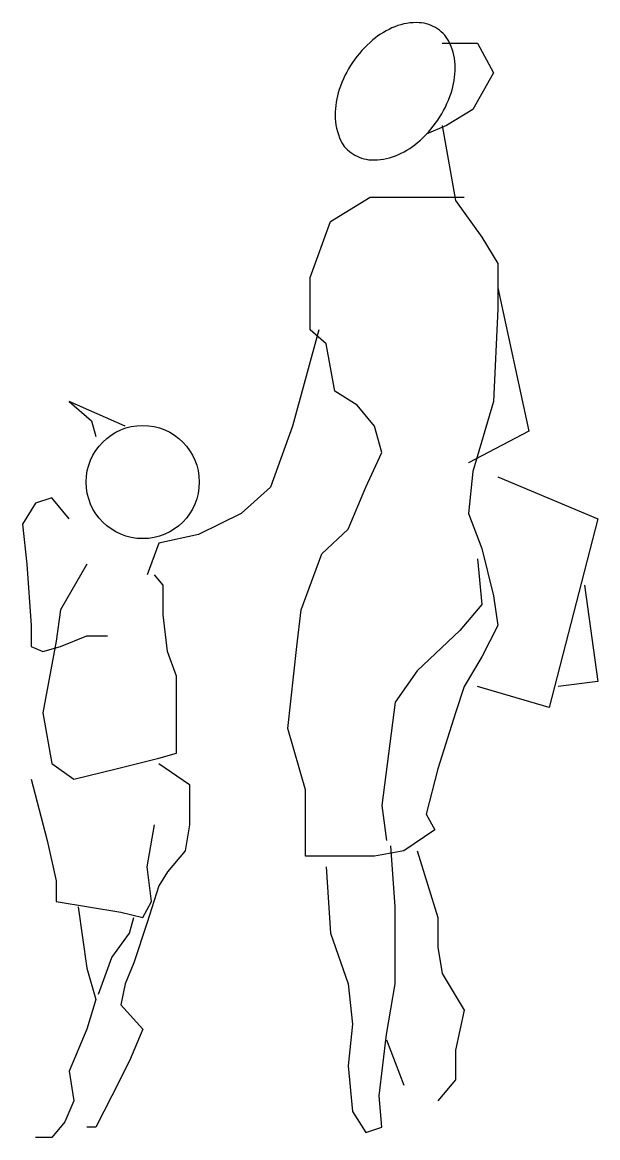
# Model space of a CAD drawing. Extents: x -0.32 to 0.53, y 0 to 1.65.
import ezdxf

# ---------------------------------------------------------------- set-up
doc = ezdxf.new("R2010")
doc.units = 0
doc.header["$LTSCALE"] = 100
doc.header["$MEASUREMENT"] = 0
doc.layers.get('0').update_dxf_attribs({"linetype": 'CONTINUOUS'})
doc.layers.add('P-PESSOA', color=2, linetype='CONTINUOUS')

# ---------------------------------------------------------------- blocks, each defined once
blk = doc.blocks.new('P58', base_point=(21543.27, 15297.29))
at = {"linetype": 'CONTINUOUS'}
blk.add_lwpolyline([(21524.34, 15451.73, 0.068897), (21522.38, 15447.75, 0.080949), (21521.78, 15444.02, 0.107021), (21522.61, 15440.26, 0.159859), (21524.38, 15438.35, 0.137377), (21527.06, 15437.45, 0.107021), (21530.61, 15438.04, 0.080949), (21533.85, 15439.98, 0.068897), (21536.82, 15443.27, 0.068897), (21538.78, 15447.25, 0.080949), (21539.37, 15450.98, 0.107021), (21538.6, 15454.5, 0.137377), (21536.78, 15456.65, 0.137377), (21534.1, 15457.55, 0.107021), (21530.55, 15456.96, 0.080949), (21527.31, 15455.02, 0.068897)], format="xyb", close=True, dxfattribs=at)
for points in [[(21537.46, 15454.54), (21542.63, 15454.54), (21544.99, 15450.19), (21541.98, 15444.81), (21538.11, 15442.51), (21535.1, 15441.23)], [(21537.46, 15442.51), (21539.4, 15431.49), (21543.27, 15426.11), (21545.64, 15422.27), (21545.64, 15415.61), (21544.99, 15402.04), (21541.98, 15391.8), (21541.34, 15385.65), (21543.27, 15380.53), (21544.99, 15373.61), (21545.64, 15369.26), (21543.27, 15364.65), (21540.69, 15360.29), (21539.4, 15356.45), (21536.82, 15348.26), (21535.1, 15341.6), (21536.39, 15339.29), (21531.87, 15336.22), (21527.57, 15335.45), (21521.11, 15335.45), (21517.46, 15335.45), (21517.46, 15345.18), (21514.87, 15354.15), (21516.17, 15366.18), (21516.81, 15371.56), (21519.82, 15379.76), (21523.69, 15383.34), (21526.28, 15389.49), (21528.64, 15394.61), (21527.57, 15398.45), (21524.99, 15401.53), (21521.76, 15403.58), (21520.47, 15410.49), (21518.1, 15412.54), (21518.1, 15420.22), (21521.11, 15428.42), (21526.92, 15432.01), (21531.22, 15432.01), (21540.69, 15432.01)], [(21545.64, 15418.69), (21550.16, 15397.69), (21541.34, 15393.08), (21541.34, 15393.08)], [(21519.39, 15412.54), (21515.52, 15398.45), (21512.29, 15389.49), (21507.99, 15385.65), (21501.75, 15382.58), (21495.94, 15381.29), (21494.22, 15376.68)], [(21491, 15398.45), (21482.82, 15402.04), (21486.05, 15399.22), (21486.69, 15396.92)], [(21545.64, 15391.03), (21560.27, 15384.88), (21553.17, 15357.22), (21542.63, 15360.29)], [(21482.82, 15384.88), (21480.24, 15387.95), (21477.87, 15387.19), (21475.94, 15384.11), (21476.58, 15378.22), (21477.23, 15369.26), (21477.23, 15366.18), (21478.95, 15365.42), (21481.53, 15366.18), (21485.4, 15367.72), (21488.41, 15367.72)], [(21542.63, 15378.99), (21543.27, 15372.33), (21540.04, 15368.49), (21533.81, 15362.6), (21530.58, 15357.99), (21528.64, 15342.88), (21529.29, 15337.76)], [(21485.4, 15378.22), (21481.53, 15371.56), (21480.88, 15366.95), (21478.95, 15356.45), (21480.24, 15349.02), (21483.47, 15346.72), (21483.47, 15346.72), (21489.7, 15348.26), (21495.94, 15349.79), (21498.52, 15350.56), (21498.52, 15355.68), (21498.52, 15361.83), (21497.23, 15365.42), (21496.59, 15370.79), (21496.59, 15375.15), (21495.3, 15376.68)], [(21558.33, 15375.15), (21560.27, 15361.06), (21554.46, 15360.29)], [(21495.94, 15349.02), (21500.46, 15345.95), (21500.46, 15340.06), (21499.82, 15336.22), (21497.23, 15333.14), (21495.94, 15331.1), (21494.22, 15325.72), (21492.29, 15319.83), (21491, 15316.75), (21490.35, 15313.68), (21493.58, 15310.09), (21491.64, 15305.48), (21489.06, 15300.36), (21486.69, 15295.75), (21485.4, 15295.75)], [(21477.23, 15346.72), (21479.59, 15337.76), (21480.88, 15331.86), (21480.88, 15328.79), (21490.35, 15327.25), (21493.58, 15326.49), (21494.87, 15328.79), (21494.22, 15333.91), (21495.3, 15340.06)], [(21520.47, 15333.91), (21521.11, 15324.18), (21523.69, 15316.75), (21524.34, 15310.86), (21523.69, 15304.72), (21524.34, 15298.06), (21526.28, 15294.98), (21528.64, 15295.75), (21528.21, 15300.36), (21529.29, 15309.33), (21530.58, 15316.75), (21530.58, 15328.02), (21529.93, 15336.99)], [(21533.81, 15336.22), (21536.82, 15326.49), (21536.82, 15322.13), (21537.46, 15318.29), (21540.69, 15312.91), (21539.4, 15307.02), (21539.4, 15302.67), (21536.82, 15299.59)], [(21484.11, 15328.02), (21485.4, 15319.06), (21486.69, 15314.45), (21485.4, 15310.09), (21482.82, 15303.95), (21483.47, 15299.59), (21482.18, 15296.52), (21480.24, 15294.22), (21477.87, 15294.22)], [(21487.12, 15315.22), (21489.06, 15320.6), (21491.64, 15324.18), (21492.29, 15326.49)], [(21529.29, 15308.56), (21531.87, 15301.9)]]:
    blk.add_lwpolyline(points, dxfattribs=at)
blk.add_circle((21493.58, 15390.26), 8.29, dxfattribs=at)

msp = doc.modelspace()

# ---------------------------------------------------------------- block references
at = {"layer": 'P-PESSOA', "linetype": 'CONTINUOUS', "xscale": 0.01009124881485768, "yscale": 0.01009124881485768, "zscale": 0.01009124881485768}
msp.add_blockref('P58', (0.3617, 0.0275), dxfattribs=at)

doc.saveas('drawing.dxf')
